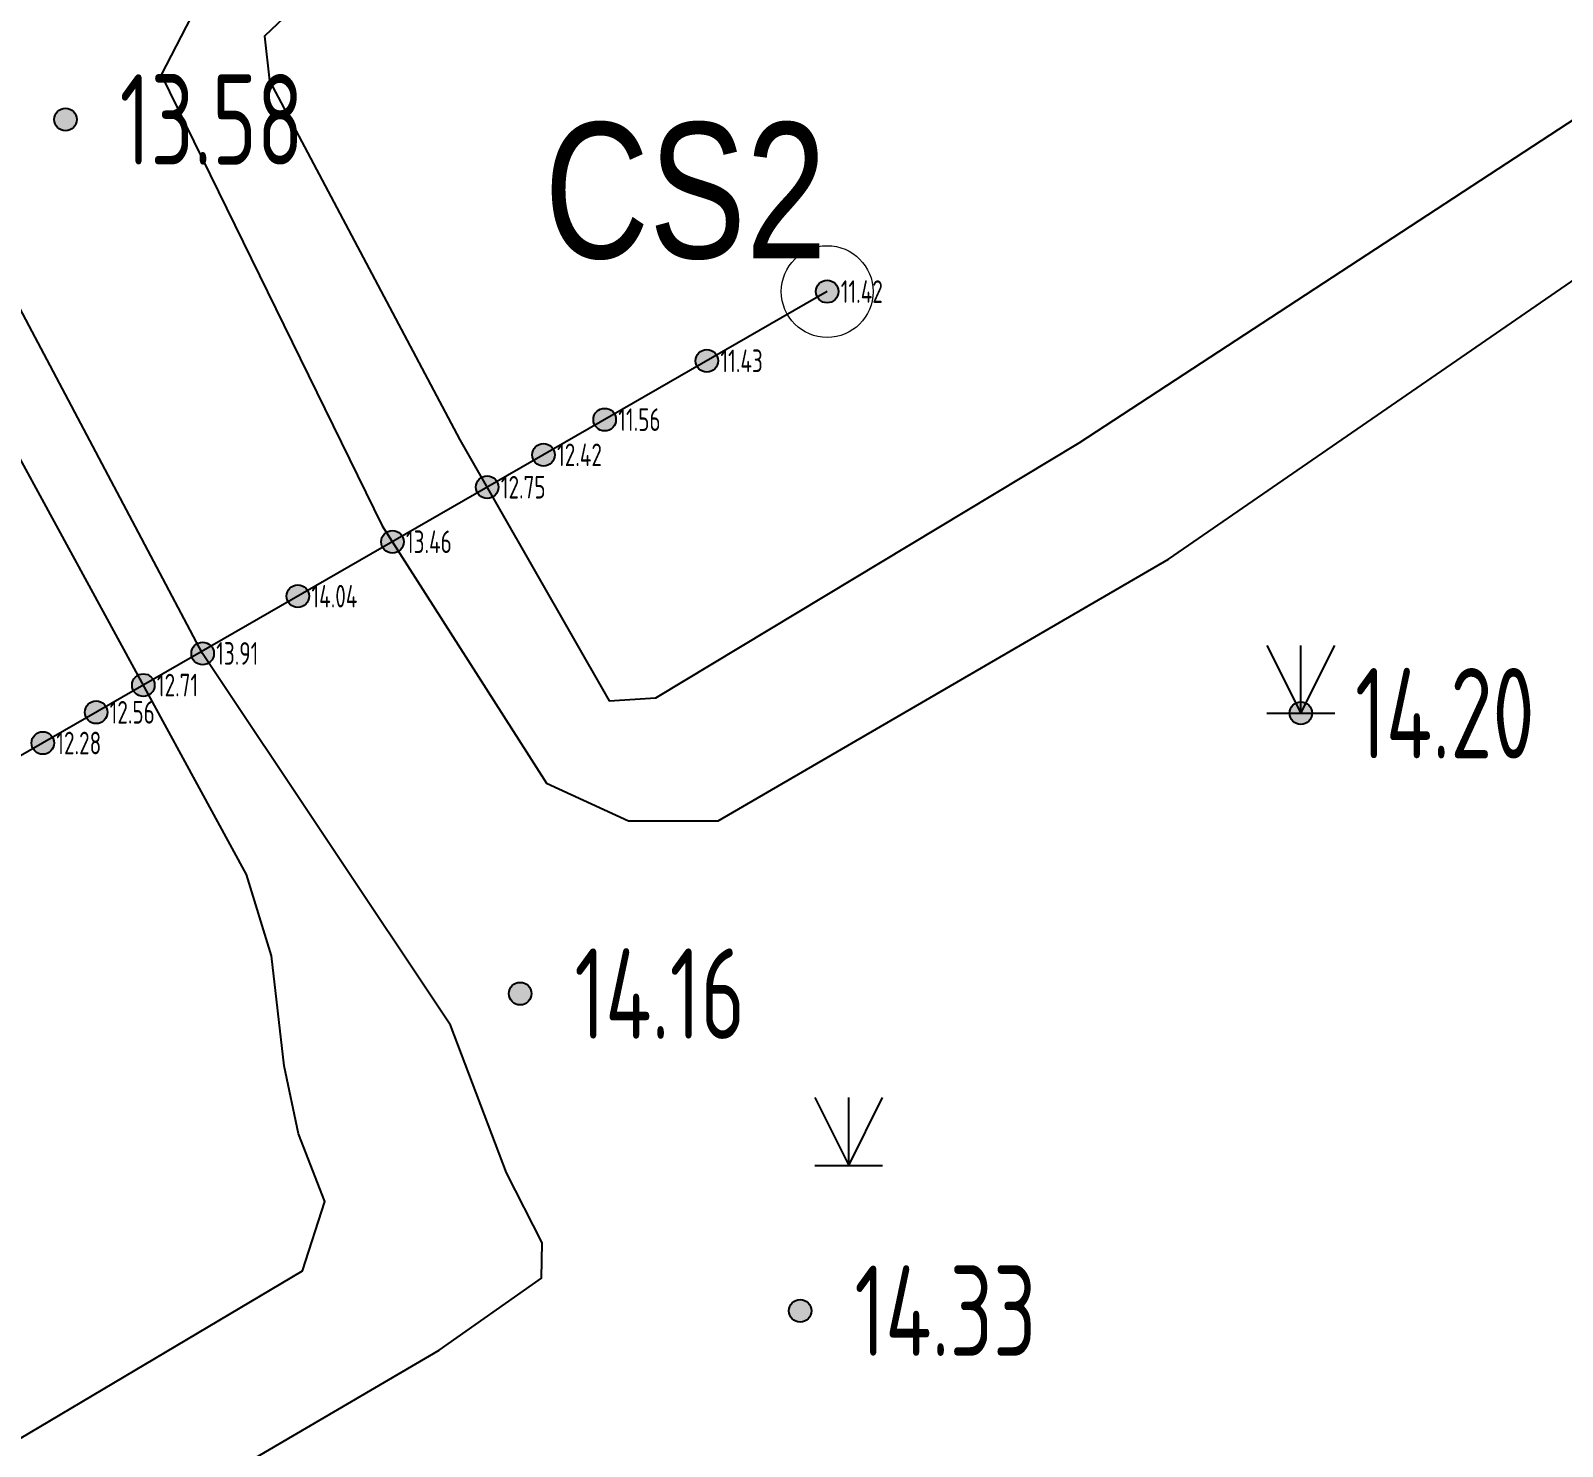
# Model space of a CAD drawing. Extents: x -51322 to 334811, y -147916 to 129288.
# Drawn here: x 220995 to 254878, y -4244 to 27064 of the extents above; entities that cross this region are included whole.
import ezdxf
from ezdxf.enums import TextEntityAlignment as Align

# ---------------------------------------------------------------- set-up
doc = ezdxf.new("R2010")
doc.units = 0
doc.header["$LTSCALE"] = 1000
doc.header["$MEASUREMENT"] = 0
doc.layers.get('0').update_dxf_attribs({"lineweight": 5})
for name, color, linetype in [('DMTZ', 3, 'Continuous'), ('dmx', 1, 'Continuous'), ('GCD', 1, 'Continuous'), ('JMD', 6, 'Continuous'), ('SXSS', 5, 'Continuous'), ('ZBTZ', 3, 'Continuous')]:
    doc.layers.add(name, color=color, linetype=linetype)
doc.styles.get("Standard").update_dxf_attribs({"font": 'gbenor.shx', "bigfont": 'gbcbig.shx'})
doc.styles.add('细等线体', font='', dxfattribs={"width": 0.8})
doc.styles.get('细等线体').set_extended_font_data('FZXiDengXian-Z06S')
doc.linetypes.add('10421', pattern='A,2,[150,AAA.SHX,S=0.5,R=0,X=0,Y=0.5],1e-11', length=2)

# ---------------------------------------------------------------- blocks, each defined once
blk = doc.blocks.new('gc124')
for p, q in [((-0.75, 1.5), (0, 0)), ((0, 0), (0, 1.5)), ((0, 0), (0.75, 1.5)), ((-0.75, 0), (0.75, 0))]:
    blk.add_line(p, q)
blk = doc.blocks.new('gc200')
h = blk.add_hatch(color=256)
edge = h.paths.add_edge_path()
edge.add_arc((0, 0), 0.25, 0, 360)
blk.add_circle((0, 0), 0.25)
blk = doc.blocks.new('dfdfsdf')
at = {"linetype": 'Continuous'}
blk.add_circle((113986.338, -17447.052), 1.015, dxfattribs=at)
at = {"layer": 'DMTZ', "linetype": '10421', "flags": 128}
blk.add_lwpolyline([(113876.068, -17488.677), (113896.53, -17477.631), (113910.381, -17470.098), (113913.644, -17469.569), (113916.869, -17469.569), (113919.511, -17470.289), (113920.554, -17470.882), (113932.895, -17490.98), (113940.481, -17491.074), (113941.572, -17491.213), (113943.072, -17490.851), (113962.29, -17480.812), (113964.914, -17479.427), (113965.778, -17478.367), (113966.793, -17476.878), (113977.753, -17470.465), (113980.016, -17468.867), (113980.036, -17468.092), (113979.241, -17466.543), (113978.008, -17463.278), (113972.522, -17455.054), (113966.318, -17443.352), (113966.427, -17443.001), (113968.068, -17441.222), (113970.793, -17438.9), (113973.476, -17436.111), (113981.51, -17428.999), (113989.924, -17420.985), (113999.337, -17412.413)], dxfattribs=at)
blk.add_lwpolyline([(113993.891, -17452.966), (114011.794, -17440.634), (114012.544, -17438.705), (114012.455, -17437.475), (114009.485, -17433.002), (114000.883, -17420.609), (113999.625, -17420.001), (113997.956, -17419.817), (113983.752, -17430.241), (113972.49, -17440.542), (113971.604, -17442.257), (113976.496, -17452.235), (113980.131, -17457.923), (113981.941, -17458.758), (113983.926, -17458.758)], close=True, dxfattribs=at)
at = {"layer": 'dmx', "linetype": 'Continuous'}
blk.add_line((113986.338, -17447.052), (113914.94, -17488.126), dxfattribs=at)
at = {"layer": 'SXSS', "linetype": 'Continuous', "flags": 128}
blk.add_lwpolyline([(113875.63, -17487.929), (113903.756, -17472.296), (113910.866, -17468.607), (113914.263, -17468.037), (113917.511, -17468.384), (113920.883, -17469.524), (113922.189, -17470.145), (113933.199, -17487.967), (113934.465, -17488.944), (113938.043, -17489.209), (113940.206, -17488.947), (113958.698, -17478.221), (113974.732, -17468.706), (113975.223, -17467.177), (113974.643, -17465.677), (113974.328, -17464.175), (113974.048, -17461.745), (113973.494, -17459.946), (113963.997, -17442.518), (113964.384, -17441.465), (113979.999, -17429.443), (113989.646, -17420.453), (113998.897, -17411.663)], dxfattribs=at)
at = {"layer": 'SXSS', "linetype": 'Continuous', "elevation": 13.776, "flags": 128}
blk.add_lwpolyline([(113978.213, -17450.327), (113981.512, -17456.099), (113982.547, -17456.039), (113991.911, -17450.4), (114008.704, -17439.41), (114008.854, -17437.73), (113998.843, -17422.022), (113997.378, -17422.105), (113984.779, -17431.076), (113973.888, -17441.402), (113974.004, -17442.388), (113978.213, -17450.327)], dxfattribs=at)
at = {"layer": 'GCD', "linetype": 'Continuous'}
ref = blk.add_blockref('gc200', (113969.487, -17443.246, 13.577), dxfattribs=at)
ref.add_attrib('height', '13.58', dxfattribs={"linetype": 'Continuous', "height": 2, "width": 0.8}).set_placement((113970.687, -17443.246, 13.577), align=Align.MIDDLE_LEFT)
ref = blk.add_blockref('gc200', (113986.338, -17447.052, 11.42), dxfattribs=at)
ref.add_attrib('height', '11.42', dxfattribs={"linetype": 'Continuous', "height": 0.5, "width": 0.8}).set_placement((113986.638, -17447.052, 11.42), align=Align.MIDDLE_LEFT)
ref = blk.add_blockref('gc200', (113983.676, -17448.583, 11.43), dxfattribs=at)
ref.add_attrib('height', '11.43', dxfattribs={"linetype": 'Continuous', "height": 0.5, "width": 0.8}).set_placement((113983.976, -17448.583, 11.43), align=Align.MIDDLE_LEFT)
ref = blk.add_blockref('gc200', (113981.416, -17449.884, 11.56), dxfattribs=at)
ref.add_attrib('height', '11.56', dxfattribs={"linetype": 'Continuous', "height": 0.5, "width": 0.8}).set_placement((113981.716, -17449.884, 11.56), align=Align.MIDDLE_LEFT)
ref = blk.add_blockref('gc200', (113980.062, -17450.662, 12.42), dxfattribs=at)
ref.add_attrib('height', '12.42', dxfattribs={"linetype": 'Continuous', "height": 0.5, "width": 0.8}).set_placement((113980.362, -17450.662), align=Align.MIDDLE_LEFT)
ref = blk.add_blockref('gc200', (113978.818, -17451.378, 12.75), dxfattribs=at)
ref.add_attrib('height', '12.75', dxfattribs={"linetype": 'Continuous', "height": 0.5, "width": 0.8}).set_placement((113979.118, -17451.378), align=Align.MIDDLE_LEFT)
ref = blk.add_blockref('gc200', (113976.72, -17452.585, 13.46), dxfattribs=at)
ref.add_attrib('height', '13.46', dxfattribs={"linetype": 'Continuous', "height": 0.5, "width": 0.8}).set_placement((113977.02, -17452.585), align=Align.MIDDLE_LEFT)
ref = blk.add_blockref('gc200', (113974.629, -17453.788, 14.04), dxfattribs=at)
ref.add_attrib('height', '14.04', dxfattribs={"linetype": 'Continuous', "height": 0.5, "width": 0.8}).set_placement((113974.929, -17453.788), align=Align.MIDDLE_LEFT)
ref = blk.add_blockref('gc200', (113972.522, -17455.054, 13.914), dxfattribs=at)
ref.add_attrib('height', '13.91', dxfattribs={"linetype": 'Continuous', "height": 0.5, "width": 0.8}).set_placement((113972.822, -17455.054, 13.914), align=Align.MIDDLE_LEFT)
ref = blk.add_blockref('gc200', (113971.21, -17455.754, 12.71), dxfattribs=at)
ref.add_attrib('height', '12.71', dxfattribs={"linetype": 'Continuous', "height": 0.5, "width": 0.8}).set_placement((113971.51, -17455.754, 12.71), align=Align.MIDDLE_LEFT)
ref = blk.add_blockref('gc200', (113996.814, -17456.377, 14.196), dxfattribs=at)
ref.add_attrib('height', '14.20', dxfattribs={"linetype": 'Continuous', "height": 2, "width": 0.8}).set_placement((113998.014, -17456.377, 14.196), align=Align.MIDDLE_LEFT)
ref = blk.add_blockref('gc200', (113970.165, -17456.356, 12.56), dxfattribs=at)
ref.add_attrib('height', '12.56', dxfattribs={"linetype": 'Continuous', "height": 0.5, "width": 0.8}).set_placement((113970.465, -17456.356, 12.56), align=Align.MIDDLE_LEFT)
ref = blk.add_blockref('gc200', (113968.985, -17457.035, 12.28), dxfattribs=at)
ref.add_attrib('height', '12.28', dxfattribs={"linetype": 'Continuous', "height": 0.5, "width": 0.8}).set_placement((113969.285, -17457.035), align=Align.MIDDLE_LEFT)
ref = blk.add_blockref('gc200', (113979.545, -17462.578, 14.162), dxfattribs=at)
ref.add_attrib('height', '14.16', dxfattribs={"linetype": 'Continuous', "height": 2, "width": 0.8}).set_placement((113980.745, -17462.578, 14.162), align=Align.MIDDLE_LEFT)
ref = blk.add_blockref('gc200', (113985.739, -17469.591, 14.325), dxfattribs=at)
ref.add_attrib('height', '14.33', dxfattribs={"linetype": 'Continuous', "height": 2, "width": 0.8}).set_placement((113986.939, -17469.591, 14.325), align=Align.MIDDLE_LEFT)
at = {"layer": 'ZBTZ', "linetype": 'Continuous'}
for p in [(113996.814, -17456.377), (113986.814, -17466.377)]:
    blk.add_blockref('gc124', p, dxfattribs=at)
at = {"layer": 'JMD', "linetype": 'Continuous', "style": '细等线体', "width": 0.8}
blk.add_text('CS2', height=3, dxfattribs=at).set_placement((113983.203, -17444.813), align=Align.MIDDLE)

msp = doc.modelspace()

# ---------------------------------------------------------------- block references
at = {"xscale": 1000, "yscale": 1000, "zscale": 1000}
msp.add_blockref('dfdfsdf', (-113747722.4, 17468345.6, -15245.7), dxfattribs=at)

doc.saveas('drawing.dxf')
